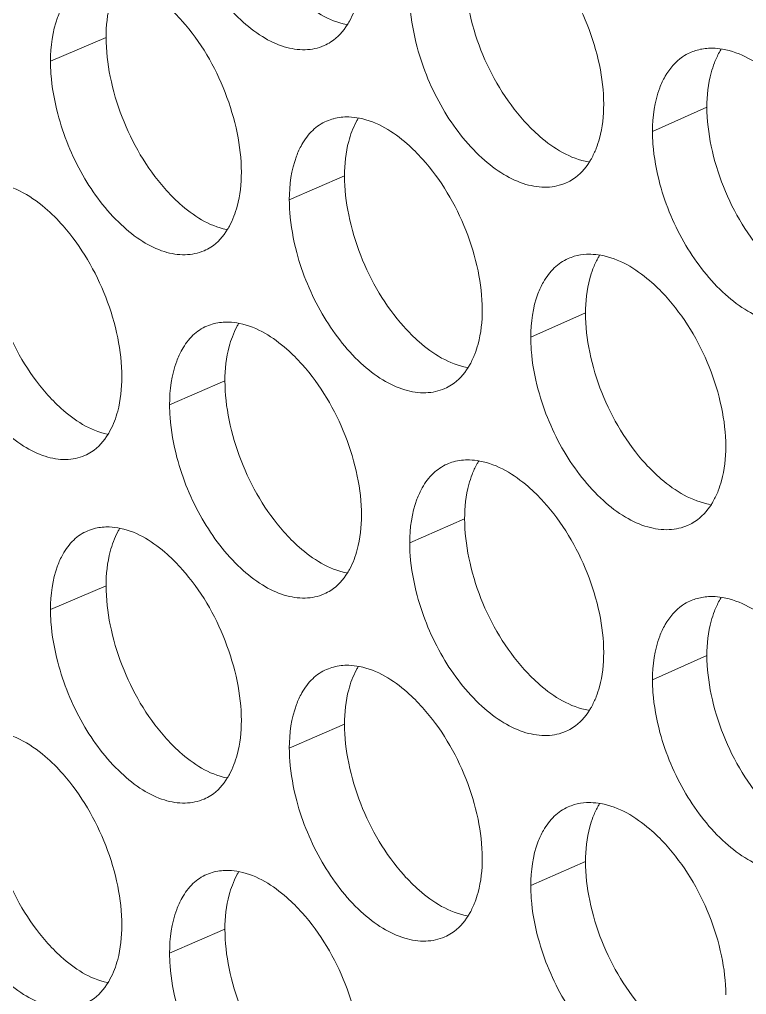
# Model space of a CAD drawing. Header units: millimetres. Extents: x 1177 to 4147, y 93 to 2194.
# Drawn here: x 2552.07 to 2562.51, y 887.29 to 901.29 of the extents above; entities that cross this region are included whole.
import ezdxf

# ---------------------------------------------------------------- set-up
doc = ezdxf.new("R2010")
doc.units = ezdxf.units.MM
doc.header["$LTSCALE"] = 0.1
doc.layers.get('0').update_dxf_attribs({"lineweight": 13})
doc.layers.add('标注', color=251, linetype='Continuous', lineweight=9)

# ---------------------------------------------------------------- blocks, each defined once
blk = doc.blocks.new('02')
at = {"layer": '标注'}
for p, q in [((4416.717, 878.466), (4415.576, 877.979)), ((4429.047, 877.036), (4427.929, 876.536)), ((4421.609, 875.627), (4420.477, 875.135)), ((4426.555, 872.811), (4425.432, 872.313)), ((4419.156, 871.419), (4418.02, 870.929)), ((4424.075, 868.591), (4422.948, 868.096)), ((4416.717, 867.216), (4415.576, 866.729)), ((4416.717, 867.216), (4415.576, 866.729)), ((4429.047, 865.786), (4427.929, 865.286)), ((4421.609, 864.377), (4420.477, 863.885)), ((4421.609, 864.377), (4420.477, 863.885)), ((4426.555, 861.561), (4425.432, 861.063)), ((4426.555, 861.561), (4425.432, 861.063)), ((4419.156, 860.169), (4418.02, 859.679))]:
    blk.add_line(p, q, dxfattribs=at)
for centre, radius, start, end in [((4429.11, 877.231), 1.009, 107.0166, 114.1413), ((4421.636, 875.846), 0.984, 104.7476, 113.5233), ((4426.606, 873.013), 1.001, 106.2734, 113.935), ((4419.171, 871.646), 0.976, 103.9644, 113.3177), ((4424.114, 868.802), 0.993, 105.5171, 113.729), ((4416.719, 867.452), 0.968, 103.1675, 113.1121), ((4416.719, 867.452), 0.968, 103.1675, 113.1121), ((4429.11, 865.981), 1.009, 107.0166, 114.1413), ((4421.636, 864.596), 0.984, 104.7476, 113.5233), ((4421.636, 864.596), 0.984, 104.7476, 113.5233), ((4426.606, 861.763), 1.001, 106.2734, 113.935), ((4426.606, 861.763), 1.001, 106.2734, 113.935), ((4419.171, 860.396), 0.976, 103.9644, 113.3177)]:
    blk.add_arc(centre, radius, start, end, dxfattribs=at)
for points, knots in [([(4418.171, 881.098), (4418.287, 880.658), (4418.626, 879.832), (4419.282, 878.966), (4419.895, 878.476), (4420.348, 878.259), (4420.791, 878.187), (4421.07, 878.243), (4421.191, 878.296)], [0, 0, 0, 0, 0.30069, 0.583702, 0.707914, 0.81685, 0.912547, 1, 1, 1, 1]), ([(4426.929, 877.096), (4426.929, 877.366), (4426.86, 877.925), (4426.532, 879.006), (4426.079, 879.764), (4425.696, 880.187)], [0, 0, 0, 0, 0.238635, 0.494751, 1, 1, 1, 1]), ([(4424.075, 879.841), (4424.075, 879.571), (4424.143, 879.012), (4424.468, 877.93), (4424.918, 877.171), (4425.3, 876.748)], [0, 0, 0, 0, 0.238849, 0.49511, 1, 1, 1, 1]), ([(4418.279, 878.801), (4418.183, 878.91), (4417.827, 879.272), (4417.372, 879.566), (4417.015, 879.642)], [0, 0, 0, 0, 0.285173, 1, 1, 1, 1]), ([(4420.367, 879.57), (4420.465, 879.46), (4420.825, 879.094), (4421.289, 878.801), (4421.651, 878.73)], [0, 0, 0, 0, 0.285334, 1, 1, 1, 1]), ([(4416.867, 879.373), (4416.842, 879.306), (4416.749, 879.013), (4416.717, 878.703), (4416.717, 878.466)], [0, 0, 0, 0, 0.230459, 1, 1, 1, 1]), ([(4422.948, 879.346), (4422.948, 879.259), (4422.963, 878.895), (4423.029, 878.534), (4423.101, 878.265)], [0, 0, 0, 0, 0.23814, 1, 1, 1, 1]), ([(4415.83, 879.109), (4415.787, 879.033), (4415.627, 878.677), (4415.576, 878.281), (4415.576, 877.979)], [0, 0, 0, 0, 0.22403, 1, 1, 1, 1]), ([(4421.673, 878.733), (4421.686, 878.754), (4421.736, 878.841), (4421.778, 878.933), (4421.806, 879.004)], [0, 0, 0, 0, 0.242107, 1, 1, 1, 1]), ([(4419.493, 875.702), (4419.493, 875.971), (4419.425, 876.531), (4419.102, 877.613), (4418.657, 878.375), (4418.279, 878.801)], [0, 0, 0, 0, 0.238846, 0.495203, 1, 1, 1, 1]), ([(4421.191, 878.296), (4421.24, 878.317), (4421.433, 878.421), (4421.586, 878.592), (4421.673, 878.733)], [0, 0, 0, 0, 0.240804, 1, 1, 1, 1]), ([(4416.717, 878.466), (4416.717, 878.197), (4416.783, 877.637), (4417.103, 876.554), (4417.545, 875.791), (4417.921, 875.364)], [0, 0, 0, 0, 0.23906, 0.495561, 1, 1, 1, 1]), ([(4423.101, 878.265), (4423.219, 877.825), (4423.562, 876.998), (4424.227, 876.134), (4424.849, 875.648), (4425.308, 875.435), (4425.756, 875.367), (4426.038, 875.426), (4426.16, 875.481)], [0, 0, 0, 0, 0.299735, 0.582272, 0.706518, 0.81572, 0.911912, 1, 1, 1, 1]), ([(4429.168, 878.243), (4429.138, 878.244), (4429.019, 878.242), (4428.9, 878.222), (4428.815, 878.196)], [0, 0, 0, 0, 0.25678, 1, 1, 1, 1]), ([(4429.341, 878.225), (4429.328, 878.203), (4429.274, 878.113), (4429.23, 878.018), (4429.202, 877.944)], [0, 0, 0, 0, 0.242139, 1, 1, 1, 1]), ([(4430.706, 877.39), (4430.604, 877.502), (4430.226, 877.871), (4429.739, 878.162), (4429.364, 878.224)], [0, 0, 0, 0, 0.285061, 1, 1, 1, 1]), ([(4415.576, 877.979), (4415.576, 877.893), (4415.59, 877.528), (4415.656, 877.166), (4415.726, 876.898)], [0, 0, 0, 0, 0.238055, 1, 1, 1, 1]), ([(4428.698, 878.152), (4428.646, 878.128), (4428.438, 878.013), (4428.279, 877.823), (4428.19, 877.668)], [0, 0, 0, 0, 0.240345, 1, 1, 1, 1]), ([(4429.202, 877.944), (4429.176, 877.878), (4429.081, 877.585), (4429.047, 877.273), (4429.047, 877.036)], [0, 0, 0, 0, 0.231198, 1, 1, 1, 1]), ([(4428.19, 877.668), (4428.147, 877.591), (4427.983, 877.236), (4427.929, 876.838), (4427.929, 876.536)], [0, 0, 0, 0, 0.225206, 1, 1, 1, 1]), ([(4426.775, 876.189), (4426.8, 876.256), (4426.895, 876.549), (4426.929, 876.86), (4426.929, 877.096)], [0, 0, 0, 0, 0.231134, 1, 1, 1, 1]), ([(4429.047, 877.036), (4429.047, 876.767), (4429.116, 876.208), (4429.444, 875.127), (4429.9, 874.369), (4430.284, 873.949)], [0, 0, 0, 0, 0.238709, 0.494811, 1, 1, 1, 1]), ([(4415.726, 876.898), (4415.842, 876.459), (4416.177, 875.632), (4416.829, 874.765), (4417.438, 874.273), (4417.888, 874.055), (4418.328, 873.98), (4418.606, 874.036), (4418.727, 874.088)], [0, 0, 0, 0, 0.301171, 0.584422, 0.708619, 0.817421, 0.912868, 1, 1, 1, 1]), ([(4421.893, 876.805), (4421.881, 876.784), (4421.83, 876.697), (4421.788, 876.605), (4421.761, 876.534)], [0, 0, 0, 0, 0.242091, 1, 1, 1, 1]), ([(4423.21, 875.969), (4423.111, 876.079), (4422.747, 876.444), (4422.279, 876.737), (4421.915, 876.808)], [0, 0, 0, 0, 0.285148, 1, 1, 1, 1]), ([(4421.243, 876.749), (4421.138, 876.703), (4420.937, 876.567), (4420.795, 876.372), (4420.734, 876.265)], [0, 0, 0, 0, 0.480902, 1, 1, 1, 1]), ([(4425.3, 876.748), (4425.4, 876.637), (4425.769, 876.268), (4426.246, 875.976), (4426.614, 875.911)], [0, 0, 0, 0, 0.285283, 1, 1, 1, 1]), ([(4421.761, 876.534), (4421.736, 876.468), (4421.642, 876.174), (4421.609, 875.863), (4421.609, 875.627)], [0, 0, 0, 0, 0.230754, 1, 1, 1, 1]), ([(4427.929, 876.536), (4427.929, 876.449), (4427.944, 876.085), (4428.011, 875.724), (4428.084, 875.456)], [0, 0, 0, 0, 0.238197, 1, 1, 1, 1]), ([(4420.734, 876.265), (4420.691, 876.189), (4420.53, 875.834), (4420.477, 875.436), (4420.477, 875.135)], [0, 0, 0, 0, 0.224496, 1, 1, 1, 1]), ([(4426.637, 875.912), (4426.65, 875.933), (4426.703, 876.022), (4426.746, 876.116), (4426.775, 876.189)], [0, 0, 0, 0, 0.242135, 1, 1, 1, 1]), ([(4424.437, 872.876), (4424.437, 873.145), (4424.369, 873.704), (4424.042, 874.786), (4423.591, 875.545), (4423.21, 875.969)], [0, 0, 0, 0, 0.238705, 0.494901, 1, 1, 1, 1]), ([(4426.16, 875.481), (4426.208, 875.502), (4426.399, 875.605), (4426.55, 875.773), (4426.637, 875.912)], [0, 0, 0, 0, 0.241404, 1, 1, 1, 1]), ([(4419.341, 874.796), (4419.366, 874.862), (4419.46, 875.155), (4419.493, 875.465), (4419.493, 875.702)], [0, 0, 0, 0, 0.23069, 1, 1, 1, 1]), ([(4421.609, 875.627), (4421.609, 875.357), (4421.676, 874.798), (4422, 873.716), (4422.447, 872.955), (4422.827, 872.531)], [0, 0, 0, 0, 0.238919, 0.49526, 1, 1, 1, 1]), ([(4415.834, 874.601), (4415.72, 874.73), (4415.315, 875.141), (4414.756, 875.46), (4414.345, 875.475)], [0, 0, 0, 0, 0.29472, 1, 1, 1, 1]), ([(4417.921, 875.364), (4418.018, 875.255), (4418.373, 874.891), (4418.831, 874.598), (4419.189, 874.523)], [0, 0, 0, 0, 0.28535, 1, 1, 1, 1]), ([(4428.084, 875.456), (4428.203, 875.016), (4428.552, 874.187), (4429.226, 873.326), (4429.855, 872.844), (4430.321, 872.634), (4430.774, 872.57), (4431.058, 872.633), (4431.182, 872.689)], [0, 0, 0, 0, 0.298788, 0.580857, 0.705138, 0.814605, 0.911286, 1, 1, 1, 1]), ([(4420.477, 875.135), (4420.477, 875.048), (4420.492, 874.683), (4420.558, 874.322), (4420.629, 874.054)], [0, 0, 0, 0, 0.238111, 1, 1, 1, 1]), ([(4419.211, 874.528), (4419.223, 874.548), (4419.273, 874.635), (4419.314, 874.725), (4419.341, 874.796)], [0, 0, 0, 0, 0.242099, 1, 1, 1, 1]), ([(4417.041, 871.499), (4417.041, 871.768), (4416.974, 872.327), (4416.653, 873.411), (4416.21, 874.173), (4415.834, 874.601)], [0, 0, 0, 0, 0.238918, 0.495354, 1, 1, 1, 1]), ([(4418.727, 874.088), (4418.776, 874.109), (4418.971, 874.213), (4419.124, 874.385), (4419.211, 874.528)], [0, 0, 0, 0, 0.240491, 1, 1, 1, 1]), ([(4414.291, 874.269), (4414.291, 874), (4414.357, 873.44), (4414.675, 872.357), (4415.114, 871.593), (4415.489, 871.165)], [0, 0, 0, 0, 0.239131, 0.495711, 1, 1, 1, 1]), ([(4420.629, 874.054), (4420.746, 873.614), (4421.087, 872.787), (4421.748, 871.922), (4422.365, 871.434), (4422.821, 871.219), (4423.267, 871.149), (4423.547, 871.207), (4423.669, 871.261)], [0, 0, 0, 0, 0.300212, 0.582985, 0.707214, 0.816283, 0.912228, 1, 1, 1, 1]), ([(4426.665, 874.017), (4426.635, 874.018), (4426.521, 874.016), (4426.407, 873.998), (4426.325, 873.974)], [0, 0, 0, 0, 0.256633, 1, 1, 1, 1]), ([(4426.845, 873.996), (4426.832, 873.974), (4426.78, 873.885), (4426.737, 873.791), (4426.708, 873.718)], [0, 0, 0, 0, 0.242119, 1, 1, 1, 1]), ([(4428.194, 873.161), (4428.093, 873.272), (4427.72, 873.64), (4427.239, 873.931), (4426.868, 873.997)], [0, 0, 0, 0, 0.285096, 1, 1, 1, 1]), ([(4426.2, 873.928), (4426.095, 873.882), (4425.895, 873.745), (4425.752, 873.551), (4425.692, 873.444)], [0, 0, 0, 0, 0.481736, 1, 1, 1, 1]), ([(4426.708, 873.718), (4426.683, 873.652), (4426.588, 873.359), (4426.555, 873.047), (4426.555, 872.811)], [0, 0, 0, 0, 0.23105, 1, 1, 1, 1]), ([(4425.692, 873.444), (4425.648, 873.368), (4425.485, 873.013), (4425.432, 872.615), (4425.432, 872.313)], [0, 0, 0, 0, 0.224968, 1, 1, 1, 1]), ([(4429.434, 870.073), (4429.434, 870.342), (4429.365, 870.901), (4429.035, 871.982), (4428.579, 872.739), (4428.194, 873.161)], [0, 0, 0, 0, 0.238564, 0.494601, 1, 1, 1, 1]), ([(4424.284, 871.969), (4424.309, 872.035), (4424.404, 872.328), (4424.437, 872.639), (4424.437, 872.876)], [0, 0, 0, 0, 0.230986, 1, 1, 1, 1]), ([(4426.555, 872.811), (4426.555, 872.541), (4426.623, 871.982), (4426.95, 870.9), (4427.402, 870.142), (4427.785, 869.72)], [0, 0, 0, 0, 0.238779, 0.49496, 1, 1, 1, 1]), ([(4413.295, 872.703), (4413.409, 872.264), (4413.742, 871.439), (4414.389, 870.57), (4414.994, 870.077), (4415.442, 869.856), (4415.879, 869.78), (4416.156, 869.834), (4416.276, 869.885)], [0, 0, 0, 0, 0.301654, 0.585147, 0.709328, 0.817996, 0.913192, 1, 1, 1, 1]), ([(4419.437, 872.593), (4419.425, 872.572), (4419.375, 872.486), (4419.334, 872.396), (4419.308, 872.325)], [0, 0, 0, 0, 0.242083, 1, 1, 1, 1]), ([(4420.738, 871.757), (4420.64, 871.867), (4420.28, 872.23), (4419.819, 872.523), (4419.459, 872.597)], [0, 0, 0, 0, 0.285164, 1, 1, 1, 1]), ([(4418.784, 872.543), (4418.68, 872.498), (4418.478, 872.361), (4418.336, 872.166), (4418.275, 872.059)], [0, 0, 0, 0, 0.48047, 1, 1, 1, 1]), ([(4422.827, 872.531), (4422.926, 872.42), (4423.29, 872.053), (4423.761, 871.761), (4424.126, 871.692)], [0, 0, 0, 0, 0.285312, 1, 1, 1, 1]), ([(4419.308, 872.325), (4419.282, 872.259), (4419.189, 871.966), (4419.156, 871.655), (4419.156, 871.419)], [0, 0, 0, 0, 0.230606, 1, 1, 1, 1]), ([(4425.432, 872.313), (4425.432, 872.226), (4425.447, 871.862), (4425.514, 871.501), (4425.586, 871.233)], [0, 0, 0, 0, 0.238168, 1, 1, 1, 1]), ([(4418.275, 872.059), (4418.233, 871.983), (4418.072, 871.628), (4418.02, 871.231), (4418.02, 870.929)], [0, 0, 0, 0, 0.224262, 1, 1, 1, 1]), ([(4424.148, 871.694), (4424.161, 871.715), (4424.213, 871.804), (4424.256, 871.897), (4424.284, 871.969)], [0, 0, 0, 0, 0.242119, 1, 1, 1, 1]), ([(4421.958, 868.661), (4421.958, 868.93), (4421.89, 869.489), (4421.566, 870.572), (4421.118, 871.332), (4420.738, 871.757)], [0, 0, 0, 0, 0.238776, 0.495052, 1, 1, 1, 1]), ([(4423.669, 871.261), (4423.717, 871.282), (4423.909, 871.385), (4424.061, 871.554), (4424.148, 871.694)], [0, 0, 0, 0, 0.241108, 1, 1, 1, 1]), ([(4416.89, 870.593), (4416.915, 870.659), (4417.008, 870.952), (4417.041, 871.262), (4417.041, 871.499)], [0, 0, 0, 0, 0.230542, 1, 1, 1, 1]), ([(4419.156, 871.419), (4419.156, 871.149), (4419.223, 870.59), (4419.545, 869.507), (4419.99, 868.745), (4420.367, 868.32)], [0, 0, 0, 0, 0.23899, 0.49541, 1, 1, 1, 1]), ([(4415.489, 871.165), (4415.584, 871.056), (4415.935, 870.694), (4416.387, 870.4), (4416.741, 870.323)], [0, 0, 0, 0, 0.285359, 1, 1, 1, 1]), ([(4425.586, 871.233), (4425.704, 870.793), (4426.05, 869.965), (4426.72, 869.102), (4427.345, 868.618), (4427.808, 868.406), (4428.258, 868.34), (4428.542, 868.402), (4428.664, 868.457)], [0, 0, 0, 0, 0.299261, 0.581563, 0.705826, 0.815161, 0.911598, 1, 1, 1, 1]), ([(4418.02, 870.929), (4418.02, 870.842), (4418.034, 870.478), (4418.1, 870.116), (4418.171, 869.848)], [0, 0, 0, 0, 0.238083, 1, 1, 1, 1]), ([(4416.762, 870.328), (4416.774, 870.349), (4416.823, 870.434), (4416.863, 870.524), (4416.89, 870.593)], [0, 0, 0, 0, 0.242095, 1, 1, 1, 1]), ([(4416.276, 869.885), (4416.325, 869.906), (4416.522, 870.01), (4416.675, 870.184), (4416.762, 870.328)], [0, 0, 0, 0, 0.240168, 1, 1, 1, 1]), ([(4429.279, 869.165), (4429.305, 869.232), (4429.4, 869.525), (4429.434, 869.836), (4429.434, 870.073)], [0, 0, 0, 0, 0.231283, 1, 1, 1, 1]), ([(4418.171, 869.848), (4418.287, 869.408), (4418.626, 868.582), (4419.282, 867.716), (4419.895, 867.226), (4420.348, 867.009), (4420.791, 866.937), (4421.07, 866.993), (4421.191, 867.046)], [0, 0, 0, 0, 0.30069, 0.583702, 0.707914, 0.81685, 0.912547, 1, 1, 1, 1]), ([(4424.363, 869.772), (4424.35, 869.751), (4424.298, 869.663), (4424.256, 869.57), (4424.228, 869.498)], [0, 0, 0, 0, 0.242103, 1, 1, 1, 1]), ([(4425.696, 868.937), (4425.596, 869.047), (4425.227, 869.414), (4424.752, 869.706), (4424.385, 869.774)], [0, 0, 0, 0, 0.285125, 1, 1, 1, 1]), ([(4423.715, 869.711), (4423.61, 869.665), (4423.41, 869.528), (4423.267, 869.334), (4423.206, 869.227)], [0, 0, 0, 0, 0.481324, 1, 1, 1, 1]), ([(4427.785, 869.72), (4427.887, 869.609), (4428.26, 869.239), (4428.743, 868.948), (4429.116, 868.885)], [0, 0, 0, 0, 0.285248, 1, 1, 1, 1]), ([(4424.228, 869.498), (4424.203, 869.432), (4424.108, 869.139), (4424.075, 868.828), (4424.075, 868.591)], [0, 0, 0, 0, 0.230902, 1, 1, 1, 1]), ([(4423.206, 869.227), (4423.163, 869.151), (4423.001, 868.795), (4422.948, 868.398), (4422.948, 868.096)], [0, 0, 0, 0, 0.224731, 1, 1, 1, 1]), ([(4429.139, 868.885), (4429.152, 868.906), (4429.206, 868.996), (4429.25, 869.091), (4429.279, 869.165)], [0, 0, 0, 0, 0.242155, 1, 1, 1, 1]), ([(4426.929, 865.846), (4426.929, 866.116), (4426.86, 866.675), (4426.532, 867.756), (4426.079, 868.514), (4425.696, 868.937)], [0, 0, 0, 0, 0.238635, 0.494751, 1, 1, 1, 1]), ([(4428.664, 868.457), (4428.712, 868.478), (4428.901, 868.581), (4429.052, 868.747), (4429.139, 868.885)], [0, 0, 0, 0, 0.24169, 1, 1, 1, 1]), ([(4421.806, 867.754), (4421.831, 867.821), (4421.925, 868.114), (4421.958, 868.424), (4421.958, 868.661)], [0, 0, 0, 0, 0.230838, 1, 1, 1, 1]), ([(4424.075, 868.591), (4424.075, 868.321), (4424.143, 867.762), (4424.468, 866.68), (4424.918, 865.921), (4425.3, 865.498)], [0, 0, 0, 0, 0.238849, 0.49511, 1, 1, 1, 1]), ([(4416.994, 868.387), (4416.982, 868.366), (4416.934, 868.281), (4416.894, 868.192), (4416.867, 868.123)], [0, 0, 0, 0, 0.242079, 1, 1, 1, 1]), ([(4416.994, 868.387), (4416.982, 868.366), (4416.934, 868.281), (4416.894, 868.192), (4416.867, 868.123)], [0, 0, 0, 0, 0.242079, 1, 1, 1, 1]), ([(4418.279, 867.551), (4418.183, 867.66), (4417.827, 868.022), (4417.372, 868.316), (4417.015, 868.392)], [0, 0, 0, 0, 0.285173, 1, 1, 1, 1]), ([(4418.279, 867.551), (4418.183, 867.66), (4417.827, 868.022), (4417.372, 868.316), (4417.015, 868.392)], [0, 0, 0, 0, 0.285173, 1, 1, 1, 1]), ([(4416.339, 868.342), (4416.234, 868.298), (4416.032, 868.161), (4415.89, 867.966), (4415.83, 867.859)], [0, 0, 0, 0, 0.480026, 1, 1, 1, 1]), ([(4416.339, 868.342), (4416.234, 868.298), (4416.032, 868.161), (4415.89, 867.966), (4415.83, 867.859)], [0, 0, 0, 0, 0.480026, 1, 1, 1, 1]), ([(4420.367, 868.32), (4420.465, 868.21), (4420.825, 867.844), (4421.289, 867.551), (4421.651, 867.48)], [0, 0, 0, 0, 0.285334, 1, 1, 1, 1]), ([(4416.867, 868.123), (4416.842, 868.056), (4416.749, 867.763), (4416.717, 867.453), (4416.717, 867.216)], [0, 0, 0, 0, 0.230459, 1, 1, 1, 1]), ([(4416.867, 868.123), (4416.842, 868.056), (4416.749, 867.763), (4416.717, 867.453), (4416.717, 867.216)], [0, 0, 0, 0, 0.230459, 1, 1, 1, 1]), ([(4422.948, 868.096), (4422.948, 868.009), (4422.963, 867.645), (4423.029, 867.284), (4423.101, 867.015)], [0, 0, 0, 0, 0.23814, 1, 1, 1, 1]), ([(4415.83, 867.859), (4415.787, 867.783), (4415.627, 867.427), (4415.576, 867.031), (4415.576, 866.729)], [0, 0, 0, 0, 0.22403, 1, 1, 1, 1]), ([(4415.83, 867.859), (4415.787, 867.783), (4415.627, 867.427), (4415.576, 867.031), (4415.576, 866.729)], [0, 0, 0, 0, 0.22403, 1, 1, 1, 1]), ([(4421.673, 867.483), (4421.686, 867.504), (4421.736, 867.591), (4421.778, 867.683), (4421.806, 867.754)], [0, 0, 0, 0, 0.242107, 1, 1, 1, 1]), ([(4419.493, 864.452), (4419.493, 864.721), (4419.425, 865.281), (4419.102, 866.363), (4418.657, 867.125), (4418.279, 867.551)], [0, 0, 0, 0, 0.238846, 0.495203, 1, 1, 1, 1]), ([(4419.493, 864.452), (4419.493, 864.721), (4419.425, 865.281), (4419.102, 866.363), (4418.657, 867.125), (4418.279, 867.551)], [0, 0, 0, 0, 0.238846, 0.495203, 1, 1, 1, 1]), ([(4421.191, 867.046), (4421.24, 867.067), (4421.433, 867.171), (4421.586, 867.342), (4421.673, 867.483)], [0, 0, 0, 0, 0.240804, 1, 1, 1, 1]), ([(4416.717, 867.216), (4416.717, 866.947), (4416.783, 866.387), (4417.103, 865.304), (4417.545, 864.541), (4417.921, 864.114)], [0, 0, 0, 0, 0.23906, 0.495561, 1, 1, 1, 1]), ([(4416.717, 867.216), (4416.717, 866.947), (4416.783, 866.387), (4417.103, 865.304), (4417.545, 864.541), (4417.921, 864.114)], [0, 0, 0, 0, 0.23906, 0.495561, 1, 1, 1, 1]), ([(4423.101, 867.015), (4423.219, 866.575), (4423.562, 865.748), (4424.227, 864.884), (4424.849, 864.398), (4425.308, 864.185), (4425.756, 864.117), (4426.038, 864.176), (4426.16, 864.231)], [0, 0, 0, 0, 0.299735, 0.582272, 0.706518, 0.81572, 0.911912, 1, 1, 1, 1]), ([(4429.168, 866.993), (4429.138, 866.994), (4429.019, 866.992), (4428.9, 866.972), (4428.815, 866.946)], [0, 0, 0, 0, 0.25678, 1, 1, 1, 1]), ([(4429.341, 866.975), (4429.328, 866.953), (4429.274, 866.863), (4429.23, 866.768), (4429.202, 866.694)], [0, 0, 0, 0, 0.242139, 1, 1, 1, 1]), ([(4430.706, 866.14), (4430.604, 866.252), (4430.226, 866.621), (4429.739, 866.912), (4429.364, 866.974)], [0, 0, 0, 0, 0.285061, 1, 1, 1, 1]), ([(4428.698, 866.902), (4428.646, 866.878), (4428.438, 866.763), (4428.279, 866.573), (4428.19, 866.418)], [0, 0, 0, 0, 0.240345, 1, 1, 1, 1]), ([(4415.576, 866.729), (4415.576, 866.643), (4415.59, 866.278), (4415.656, 865.916), (4415.726, 865.648)], [0, 0, 0, 0, 0.238055, 1, 1, 1, 1]), ([(4415.576, 866.729), (4415.576, 866.643), (4415.59, 866.278), (4415.656, 865.916), (4415.726, 865.648)], [0, 0, 0, 0, 0.238055, 1, 1, 1, 1]), ([(4429.202, 866.694), (4429.176, 866.628), (4429.081, 866.335), (4429.047, 866.023), (4429.047, 865.786)], [0, 0, 0, 0, 0.231198, 1, 1, 1, 1]), ([(4428.19, 866.418), (4428.147, 866.341), (4427.983, 865.986), (4427.929, 865.588), (4427.929, 865.286)], [0, 0, 0, 0, 0.225206, 1, 1, 1, 1]), ([(4426.775, 864.939), (4426.8, 865.006), (4426.895, 865.299), (4426.929, 865.61), (4426.929, 865.846)], [0, 0, 0, 0, 0.231134, 1, 1, 1, 1]), ([(4429.047, 865.786), (4429.047, 865.517), (4429.116, 864.958), (4429.444, 863.877), (4429.9, 863.119), (4430.284, 862.699)], [0, 0, 0, 0, 0.238709, 0.494811, 1, 1, 1, 1]), ([(4415.726, 865.648), (4415.842, 865.209), (4416.177, 864.382), (4416.829, 863.515), (4417.438, 863.023), (4417.888, 862.805), (4418.328, 862.73), (4418.606, 862.786), (4418.727, 862.838)], [0, 0, 0, 0, 0.301171, 0.584422, 0.708619, 0.817421, 0.912868, 1, 1, 1, 1]), ([(4415.726, 865.648), (4415.842, 865.209), (4416.177, 864.382), (4416.829, 863.515), (4417.438, 863.023), (4417.888, 862.805), (4418.328, 862.73), (4418.606, 862.786), (4418.727, 862.838)], [0, 0, 0, 0, 0.301171, 0.584422, 0.708619, 0.817421, 0.912868, 1, 1, 1, 1]), ([(4421.893, 865.555), (4421.881, 865.534), (4421.83, 865.447), (4421.788, 865.355), (4421.761, 865.284)], [0, 0, 0, 0, 0.242091, 1, 1, 1, 1]), ([(4421.893, 865.555), (4421.881, 865.534), (4421.83, 865.447), (4421.788, 865.355), (4421.761, 865.284)], [0, 0, 0, 0, 0.242091, 1, 1, 1, 1]), ([(4423.21, 864.719), (4423.111, 864.829), (4422.747, 865.194), (4422.279, 865.487), (4421.915, 865.558)], [0, 0, 0, 0, 0.285148, 1, 1, 1, 1]), ([(4423.21, 864.719), (4423.111, 864.829), (4422.747, 865.194), (4422.279, 865.487), (4421.915, 865.558)], [0, 0, 0, 0, 0.285148, 1, 1, 1, 1]), ([(4421.243, 865.499), (4421.138, 865.453), (4420.937, 865.317), (4420.795, 865.122), (4420.734, 865.015)], [0, 0, 0, 0, 0.480902, 1, 1, 1, 1]), ([(4421.243, 865.499), (4421.138, 865.453), (4420.937, 865.317), (4420.795, 865.122), (4420.734, 865.015)], [0, 0, 0, 0, 0.480902, 1, 1, 1, 1]), ([(4425.3, 865.498), (4425.4, 865.387), (4425.769, 865.018), (4426.246, 864.726), (4426.614, 864.661)], [0, 0, 0, 0, 0.285283, 1, 1, 1, 1]), ([(4421.761, 865.284), (4421.736, 865.218), (4421.642, 864.924), (4421.609, 864.613), (4421.609, 864.377)], [0, 0, 0, 0, 0.230754, 1, 1, 1, 1]), ([(4421.761, 865.284), (4421.736, 865.218), (4421.642, 864.924), (4421.609, 864.613), (4421.609, 864.377)], [0, 0, 0, 0, 0.230754, 1, 1, 1, 1]), ([(4427.929, 865.286), (4427.929, 865.199), (4427.944, 864.835), (4428.011, 864.474), (4428.084, 864.206)], [0, 0, 0, 0, 0.238197, 1, 1, 1, 1]), ([(4420.734, 865.015), (4420.691, 864.939), (4420.53, 864.584), (4420.477, 864.186), (4420.477, 863.885)], [0, 0, 0, 0, 0.224496, 1, 1, 1, 1]), ([(4420.734, 865.015), (4420.691, 864.939), (4420.53, 864.584), (4420.477, 864.186), (4420.477, 863.885)], [0, 0, 0, 0, 0.224496, 1, 1, 1, 1]), ([(4426.637, 864.662), (4426.65, 864.683), (4426.703, 864.772), (4426.746, 864.866), (4426.775, 864.939)], [0, 0, 0, 0, 0.242135, 1, 1, 1, 1]), ([(4424.437, 861.626), (4424.437, 861.895), (4424.369, 862.454), (4424.042, 863.536), (4423.591, 864.295), (4423.21, 864.719)], [0, 0, 0, 0, 0.238705, 0.494901, 1, 1, 1, 1]), ([(4424.437, 861.626), (4424.437, 861.895), (4424.369, 862.454), (4424.042, 863.536), (4423.591, 864.295), (4423.21, 864.719)], [0, 0, 0, 0, 0.238705, 0.494901, 1, 1, 1, 1]), ([(4426.16, 864.231), (4426.208, 864.252), (4426.399, 864.355), (4426.55, 864.523), (4426.637, 864.662)], [0, 0, 0, 0, 0.241404, 1, 1, 1, 1]), ([(4419.341, 863.546), (4419.366, 863.612), (4419.46, 863.905), (4419.493, 864.215), (4419.493, 864.452)], [0, 0, 0, 0, 0.23069, 1, 1, 1, 1]), ([(4419.341, 863.546), (4419.366, 863.612), (4419.46, 863.905), (4419.493, 864.215), (4419.493, 864.452)], [0, 0, 0, 0, 0.23069, 1, 1, 1, 1]), ([(4421.609, 864.377), (4421.609, 864.107), (4421.676, 863.548), (4422, 862.466), (4422.447, 861.705), (4422.827, 861.281)], [0, 0, 0, 0, 0.238919, 0.49526, 1, 1, 1, 1]), ([(4421.609, 864.377), (4421.609, 864.107), (4421.676, 863.548), (4422, 862.466), (4422.447, 861.705), (4422.827, 861.281)], [0, 0, 0, 0, 0.238919, 0.49526, 1, 1, 1, 1]), ([(4415.834, 863.351), (4415.72, 863.48), (4415.315, 863.891), (4414.756, 864.21), (4414.345, 864.225)], [0, 0, 0, 0, 0.29472, 1, 1, 1, 1]), ([(4428.084, 864.206), (4428.203, 863.766), (4428.552, 862.937), (4429.226, 862.076), (4429.855, 861.594), (4430.321, 861.384), (4430.774, 861.32), (4431.058, 861.383), (4431.182, 861.439)], [0, 0, 0, 0, 0.298788, 0.580857, 0.705138, 0.814605, 0.911286, 1, 1, 1, 1]), ([(4417.921, 864.114), (4418.018, 864.005), (4418.373, 863.641), (4418.831, 863.348), (4419.189, 863.273)], [0, 0, 0, 0, 0.28535, 1, 1, 1, 1]), ([(4417.921, 864.114), (4418.018, 864.005), (4418.373, 863.641), (4418.831, 863.348), (4419.189, 863.273)], [0, 0, 0, 0, 0.28535, 1, 1, 1, 1]), ([(4420.477, 863.885), (4420.477, 863.798), (4420.492, 863.433), (4420.558, 863.072), (4420.629, 862.804)], [0, 0, 0, 0, 0.238111, 1, 1, 1, 1]), ([(4420.477, 863.885), (4420.477, 863.798), (4420.492, 863.433), (4420.558, 863.072), (4420.629, 862.804)], [0, 0, 0, 0, 0.238111, 1, 1, 1, 1]), ([(4419.211, 863.278), (4419.223, 863.298), (4419.273, 863.385), (4419.314, 863.475), (4419.341, 863.546)], [0, 0, 0, 0, 0.242099, 1, 1, 1, 1]), ([(4419.211, 863.278), (4419.223, 863.298), (4419.273, 863.385), (4419.314, 863.475), (4419.341, 863.546)], [0, 0, 0, 0, 0.242099, 1, 1, 1, 1]), ([(4417.041, 860.249), (4417.041, 860.518), (4416.974, 861.077), (4416.653, 862.161), (4416.21, 862.923), (4415.834, 863.351)], [0, 0, 0, 0, 0.238918, 0.495354, 1, 1, 1, 1]), ([(4418.727, 862.838), (4418.776, 862.859), (4418.971, 862.963), (4419.124, 863.135), (4419.211, 863.278)], [0, 0, 0, 0, 0.240491, 1, 1, 1, 1]), ([(4418.727, 862.838), (4418.776, 862.859), (4418.971, 862.963), (4419.124, 863.135), (4419.211, 863.278)], [0, 0, 0, 0, 0.240491, 1, 1, 1, 1]), ([(4414.291, 863.019), (4414.291, 862.75), (4414.357, 862.19), (4414.675, 861.107), (4415.114, 860.343), (4415.489, 859.915)], [0, 0, 0, 0, 0.239131, 0.495711, 1, 1, 1, 1]), ([(4420.629, 862.804), (4420.746, 862.364), (4421.087, 861.537), (4421.748, 860.672), (4422.365, 860.184), (4422.821, 859.969), (4423.267, 859.899), (4423.547, 859.957), (4423.669, 860.011)], [0, 0, 0, 0, 0.300212, 0.582985, 0.707214, 0.816283, 0.912228, 1, 1, 1, 1]), ([(4420.629, 862.804), (4420.746, 862.364), (4421.087, 861.537), (4421.748, 860.672), (4422.365, 860.184), (4422.821, 859.969), (4423.267, 859.899), (4423.547, 859.957), (4423.669, 860.011)], [0, 0, 0, 0, 0.300212, 0.582985, 0.707214, 0.816283, 0.912228, 1, 1, 1, 1]), ([(4426.665, 862.767), (4426.635, 862.768), (4426.521, 862.766), (4426.407, 862.748), (4426.325, 862.724)], [0, 0, 0, 0, 0.256633, 1, 1, 1, 1]), ([(4426.665, 862.767), (4426.635, 862.768), (4426.521, 862.766), (4426.407, 862.748), (4426.325, 862.724)], [0, 0, 0, 0, 0.256633, 1, 1, 1, 1]), ([(4426.2, 862.678), (4426.095, 862.632), (4425.895, 862.495), (4425.752, 862.301), (4425.692, 862.194)], [0, 0, 0, 0, 0.481736, 1, 1, 1, 1]), ([(4426.2, 862.678), (4426.095, 862.632), (4425.895, 862.495), (4425.752, 862.301), (4425.692, 862.194)], [0, 0, 0, 0, 0.481736, 1, 1, 1, 1]), ([(4426.845, 862.746), (4426.832, 862.724), (4426.78, 862.635), (4426.737, 862.541), (4426.708, 862.468)], [0, 0, 0, 0, 0.242119, 1, 1, 1, 1]), ([(4426.845, 862.746), (4426.832, 862.724), (4426.78, 862.635), (4426.737, 862.541), (4426.708, 862.468)], [0, 0, 0, 0, 0.242119, 1, 1, 1, 1]), ([(4428.194, 861.911), (4428.093, 862.022), (4427.72, 862.39), (4427.239, 862.681), (4426.868, 862.747)], [0, 0, 0, 0, 0.285096, 1, 1, 1, 1]), ([(4428.194, 861.911), (4428.093, 862.022), (4427.72, 862.39), (4427.239, 862.681), (4426.868, 862.747)], [0, 0, 0, 0, 0.285096, 1, 1, 1, 1]), ([(4426.708, 862.468), (4426.683, 862.402), (4426.588, 862.109), (4426.555, 861.797), (4426.555, 861.561)], [0, 0, 0, 0, 0.23105, 1, 1, 1, 1]), ([(4426.708, 862.468), (4426.683, 862.402), (4426.588, 862.109), (4426.555, 861.797), (4426.555, 861.561)], [0, 0, 0, 0, 0.23105, 1, 1, 1, 1]), ([(4425.692, 862.194), (4425.648, 862.118), (4425.485, 861.763), (4425.432, 861.365), (4425.432, 861.063)], [0, 0, 0, 0, 0.224968, 1, 1, 1, 1]), ([(4425.692, 862.194), (4425.648, 862.118), (4425.485, 861.763), (4425.432, 861.365), (4425.432, 861.063)], [0, 0, 0, 0, 0.224968, 1, 1, 1, 1]), ([(4429.434, 858.823), (4429.434, 859.092), (4429.365, 859.651), (4429.035, 860.732), (4428.579, 861.489), (4428.194, 861.911)], [0, 0, 0, 0, 0.238564, 0.494601, 1, 1, 1, 1]), ([(4429.434, 858.823), (4429.434, 859.092), (4429.365, 859.651), (4429.035, 860.732), (4428.579, 861.489), (4428.194, 861.911)], [0, 0, 0, 0, 0.238564, 0.494601, 1, 1, 1, 1]), ([(4424.284, 860.719), (4424.309, 860.785), (4424.404, 861.078), (4424.437, 861.389), (4424.437, 861.626)], [0, 0, 0, 0, 0.230986, 1, 1, 1, 1]), ([(4424.284, 860.719), (4424.309, 860.785), (4424.404, 861.078), (4424.437, 861.389), (4424.437, 861.626)], [0, 0, 0, 0, 0.230986, 1, 1, 1, 1]), ([(4426.555, 861.561), (4426.555, 861.291), (4426.623, 860.732), (4426.95, 859.65), (4427.402, 858.892), (4427.785, 858.47)], [0, 0, 0, 0, 0.238779, 0.49496, 1, 1, 1, 1]), ([(4426.555, 861.561), (4426.555, 861.291), (4426.623, 860.732), (4426.95, 859.65), (4427.402, 858.892), (4427.785, 858.47)], [0, 0, 0, 0, 0.238779, 0.49496, 1, 1, 1, 1]), ([(4413.295, 861.453), (4413.409, 861.014), (4413.742, 860.189), (4414.389, 859.32), (4414.994, 858.827), (4415.442, 858.606), (4415.879, 858.53), (4416.156, 858.584), (4416.276, 858.635)], [0, 0, 0, 0, 0.301654, 0.585147, 0.709328, 0.817996, 0.913192, 1, 1, 1, 1]), ([(4418.784, 861.293), (4418.68, 861.248), (4418.478, 861.111), (4418.336, 860.916), (4418.275, 860.809)], [0, 0, 0, 0, 0.48047, 1, 1, 1, 1]), ([(4419.437, 861.343), (4419.425, 861.322), (4419.375, 861.236), (4419.334, 861.146), (4419.308, 861.075)], [0, 0, 0, 0, 0.242083, 1, 1, 1, 1]), ([(4420.738, 860.507), (4420.64, 860.617), (4420.28, 860.98), (4419.819, 861.273), (4419.459, 861.347)], [0, 0, 0, 0, 0.285164, 1, 1, 1, 1]), ([(4422.827, 861.281), (4422.926, 861.17), (4423.29, 860.803), (4423.761, 860.511), (4424.126, 860.442)], [0, 0, 0, 0, 0.285312, 1, 1, 1, 1]), ([(4422.827, 861.281), (4422.926, 861.17), (4423.29, 860.803), (4423.761, 860.511), (4424.126, 860.442)], [0, 0, 0, 0, 0.285312, 1, 1, 1, 1]), ([(4419.308, 861.075), (4419.282, 861.009), (4419.189, 860.716), (4419.156, 860.405), (4419.156, 860.169)], [0, 0, 0, 0, 0.230606, 1, 1, 1, 1]), ([(4425.432, 861.063), (4425.432, 860.976), (4425.447, 860.612), (4425.514, 860.251), (4425.586, 859.983)], [0, 0, 0, 0, 0.238168, 1, 1, 1, 1]), ([(4425.432, 861.063), (4425.432, 860.976), (4425.447, 860.612), (4425.514, 860.251), (4425.586, 859.983)], [0, 0, 0, 0, 0.238168, 1, 1, 1, 1]), ([(4418.275, 860.809), (4418.233, 860.733), (4418.072, 860.378), (4418.02, 859.981), (4418.02, 859.679)], [0, 0, 0, 0, 0.224262, 1, 1, 1, 1]), ([(4424.148, 860.444), (4424.161, 860.465), (4424.213, 860.554), (4424.256, 860.647), (4424.284, 860.719)], [0, 0, 0, 0, 0.242119, 1, 1, 1, 1]), ([(4424.148, 860.444), (4424.161, 860.465), (4424.213, 860.554), (4424.256, 860.647), (4424.284, 860.719)], [0, 0, 0, 0, 0.242119, 1, 1, 1, 1]), ([(4421.958, 857.411), (4421.958, 857.68), (4421.89, 858.239), (4421.566, 859.322), (4421.118, 860.082), (4420.738, 860.507)], [0, 0, 0, 0, 0.238776, 0.495052, 1, 1, 1, 1]), ([(4423.669, 860.011), (4423.717, 860.032), (4423.909, 860.135), (4424.061, 860.304), (4424.148, 860.444)], [0, 0, 0, 0, 0.241108, 1, 1, 1, 1]), ([(4423.669, 860.011), (4423.717, 860.032), (4423.909, 860.135), (4424.061, 860.304), (4424.148, 860.444)], [0, 0, 0, 0, 0.241108, 1, 1, 1, 1]), ([(4416.89, 859.343), (4416.915, 859.409), (4417.008, 859.702), (4417.041, 860.012), (4417.041, 860.249)], [0, 0, 0, 0, 0.230542, 1, 1, 1, 1]), ([(4419.156, 860.169), (4419.156, 859.899), (4419.223, 859.34), (4419.545, 858.257), (4419.99, 857.495), (4420.367, 857.07)], [0, 0, 0, 0, 0.23899, 0.49541, 1, 1, 1, 1]), ([(4425.586, 859.983), (4425.704, 859.543), (4426.05, 858.715), (4426.72, 857.852), (4427.345, 857.368), (4427.808, 857.156), (4428.258, 857.09), (4428.542, 857.152), (4428.664, 857.207)], [0, 0, 0, 0, 0.299261, 0.581563, 0.705826, 0.815161, 0.911598, 1, 1, 1, 1]), ([(4425.586, 859.983), (4425.704, 859.543), (4426.05, 858.715), (4426.72, 857.852), (4427.345, 857.368), (4427.808, 857.156), (4428.258, 857.09), (4428.542, 857.152), (4428.664, 857.207)], [0, 0, 0, 0, 0.299261, 0.581563, 0.705826, 0.815161, 0.911598, 1, 1, 1, 1]), ([(4415.489, 859.915), (4415.584, 859.806), (4415.935, 859.444), (4416.387, 859.15), (4416.741, 859.073)], [0, 0, 0, 0, 0.285359, 1, 1, 1, 1]), ([(4418.02, 859.679), (4418.02, 859.592), (4418.034, 859.228), (4418.1, 858.866), (4418.171, 858.598)], [0, 0, 0, 0, 0.238083, 1, 1, 1, 1]), ([(4416.762, 859.078), (4416.774, 859.099), (4416.823, 859.184), (4416.863, 859.274), (4416.89, 859.343)], [0, 0, 0, 0, 0.242095, 1, 1, 1, 1]), ([(4416.276, 858.635), (4416.325, 858.656), (4416.522, 858.76), (4416.675, 858.934), (4416.762, 859.078)], [0, 0, 0, 0, 0.240168, 1, 1, 1, 1])]:
    blk.add_open_spline(points, degree=3, knots=knots, dxfattribs=at)
for points in [[(4429.364, 878.224), (4429.299, 878.235), (4429.234, 878.242), (4429.168, 878.243)], [(4421.697, 876.833), (4421.592, 876.836), (4421.486, 876.825), (4421.385, 876.798)], [(4421.915, 876.808), (4421.843, 876.822), (4421.77, 876.831), (4421.697, 876.833)], [(4426.868, 873.997), (4426.801, 874.008), (4426.733, 874.015), (4426.665, 874.017)], [(4419.233, 872.624), (4419.133, 872.627), (4419.032, 872.618), (4418.935, 872.594)], [(4419.459, 872.597), (4419.384, 872.613), (4419.308, 872.622), (4419.233, 872.624)], [(4424.174, 869.797), (4424.065, 869.8), (4423.954, 869.788), (4423.849, 869.758)], [(4424.385, 869.774), (4424.315, 869.787), (4424.245, 869.795), (4424.174, 869.797)], [(4416.782, 868.422), (4416.687, 868.425), (4416.591, 868.416), (4416.499, 868.395)], [(4416.782, 868.422), (4416.687, 868.425), (4416.591, 868.416), (4416.499, 868.395)], [(4417.015, 868.392), (4416.939, 868.409), (4416.86, 868.419), (4416.782, 868.422)], [(4417.015, 868.392), (4416.939, 868.409), (4416.86, 868.419), (4416.782, 868.422)], [(4429.364, 866.974), (4429.299, 866.985), (4429.234, 866.992), (4429.168, 866.993)], [(4421.697, 865.583), (4421.592, 865.586), (4421.486, 865.575), (4421.385, 865.548)], [(4421.697, 865.583), (4421.592, 865.586), (4421.486, 865.575), (4421.385, 865.548)], [(4421.915, 865.558), (4421.843, 865.572), (4421.77, 865.581), (4421.697, 865.583)], [(4421.915, 865.558), (4421.843, 865.572), (4421.77, 865.581), (4421.697, 865.583)], [(4426.868, 862.747), (4426.801, 862.758), (4426.733, 862.765), (4426.665, 862.767)], [(4426.868, 862.747), (4426.801, 862.758), (4426.733, 862.765), (4426.665, 862.767)], [(4419.233, 861.374), (4419.133, 861.377), (4419.032, 861.368), (4418.935, 861.344)], [(4419.459, 861.347), (4419.384, 861.363), (4419.308, 861.372), (4419.233, 861.374)]]:
    blk.add_open_spline(points, degree=3, dxfattribs=at)

msp = doc.modelspace()

# ---------------------------------------------------------------- block references
at = {"xscale": 0.7, "yscale": 0.7, "zscale": 0.7}
msp.add_blockref('02', (-538.391, 286.112), dxfattribs=at)

doc.saveas('drawing.dxf')
